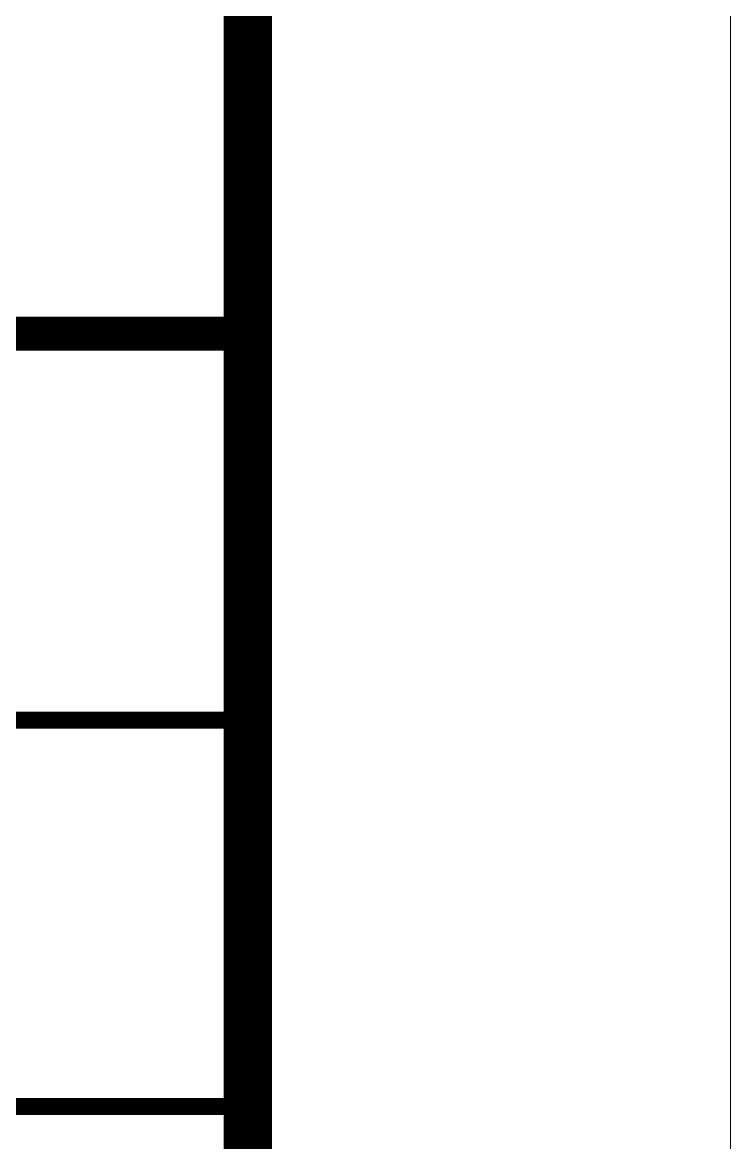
# Model space of a CAD drawing. Extents: x 3753737 to 4713801, y -857380 to 24339.
# Drawn here: x 4143944 to 4145411, y -617328 to -615009 of the extents above; entities that cross this region are included whole.
import ezdxf

# ---------------------------------------------------------------- set-up
doc = ezdxf.new("R2010")
doc.units = 0
doc.header["$LTSCALE"] = 1000
doc.header["$MEASUREMENT"] = 0
doc.layers.add('!!电气', color=1, linetype='CONTINUOUS')
doc.layers.add('图框', color=147, linetype='CONTINUOUS', lineweight=20)

# ---------------------------------------------------------------- blocks, each defined once
blk = doc.blocks.new('A$C72CB06F2')
at = {"layer": '图框'}
for points, const_width in [([(0, -26799.7), (-7000, -26799.7)], 70), ([(-7000, -26799.7), (0, -26799.7)], 70), ([(-7000, -27599.7), (0, -27599.7)], 35), ([(-7000, -28399.7), (0, -28399.7)], 35)]:
    blk.add_lwpolyline(points, dxfattribs=dict(at, const_width=const_width))

msp = doc.modelspace()

# ---------------------------------------------------------------- linework, layer by layer
at = {"layer": '图框'}
msp.add_lwpolyline([(4086010.8, -587899.4), (4145410.6, -587899.4), (4145410.6, -629853.6), (4086010.8, -629853.6)], close=True, dxfattribs=at)
at = {"layer": '图框', "const_width": 100}
msp.add_lwpolyline([(4088510.8, -628853.6), (4144410.8, -628853.6), (4144410.8, -588853.6), (4088510.8, -588853.6)], close=True, dxfattribs=at)

# ---------------------------------------------------------------- block references
at = {"layer": '!!电气', "color": 2}
msp.add_blockref('A$C72CB06F2', (4144410.8, -588853.6), dxfattribs=at)

doc.saveas('drawing.dxf')
